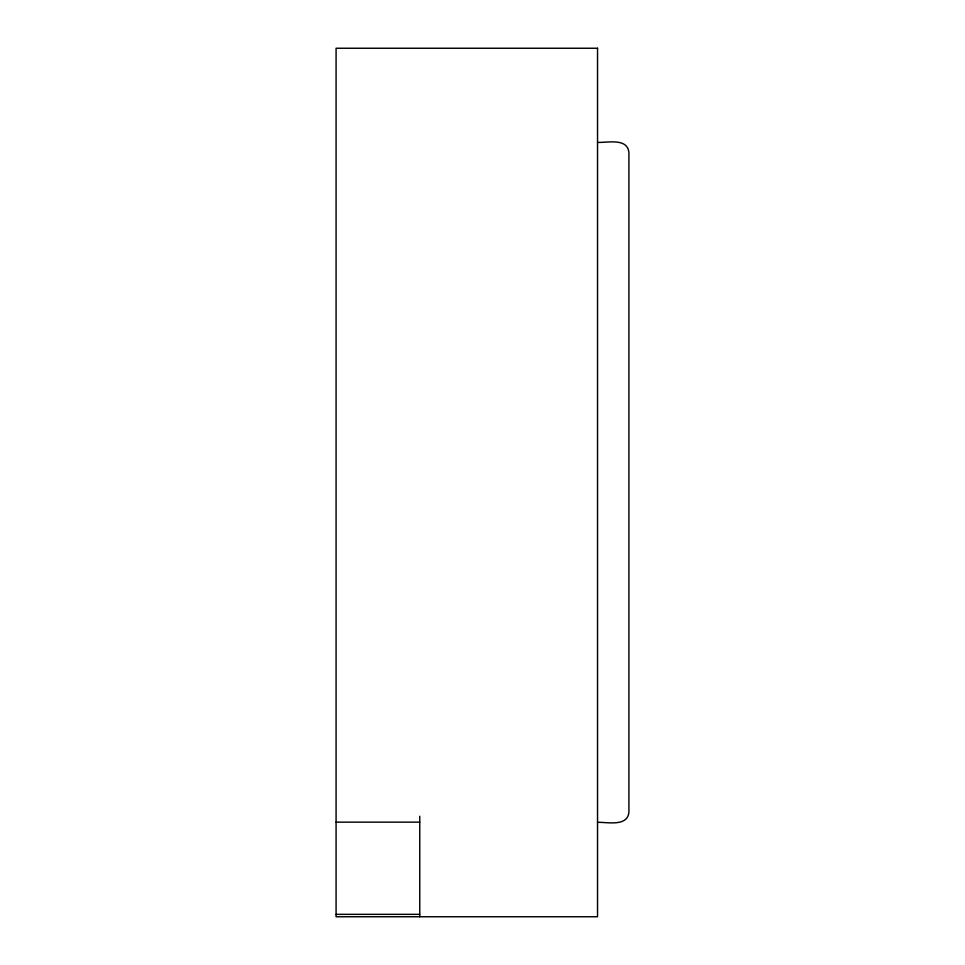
<?xml version="1.0" encoding="UTF-8"?>
<svg xmlns="http://www.w3.org/2000/svg" width="965" height="965" viewBox="0 0 965 965"><rect width="100%" height="100%" fill="white"/><g stroke="black" fill="none" stroke-linecap="round" stroke-linejoin="round"><path stroke-width="1.45" d="M597.54 142.374C607.19 142.941 627.793 137.464 628.915 152.832L628.915 811.879C627.974 827.101 606.949 821.987 597.54 822.337M336.085 822.156L419.751 822.156M336.085 914.337L419.751 914.337M419.751 816.221L419.751 916.69M597.54 48.25L336.085 48.25L336.085 916.75L597.54 916.75L597.54 48.25"/></g></svg>
